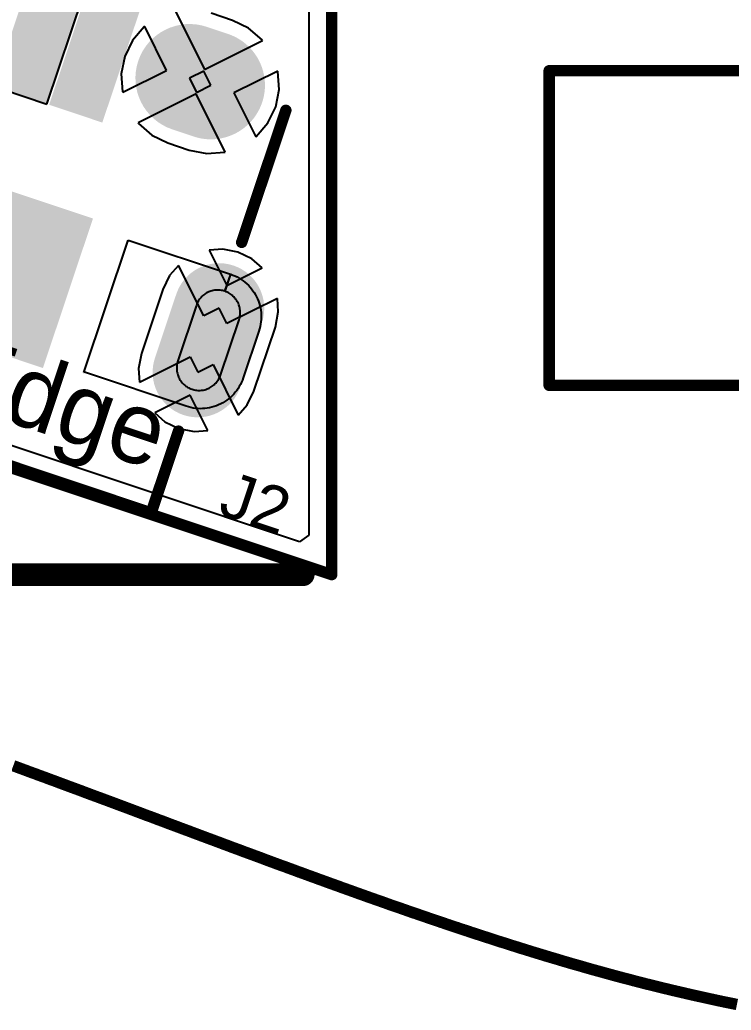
# Model space of a CAD drawing. Header units: millimetres. Extents: x -96 to 8, y -10 to 27.
# Drawn here: x -3.47 to 4.44, y -4.85 to 6.17 of the extents above; entities that cross this region are included whole.
import ezdxf

# ---------------------------------------------------------------- set-up
doc = ezdxf.new("R2010")
doc.units = ezdxf.units.MM
for name, color, linetype in [('BottomLayer', 5, 'Continuous'), ('BottomSolder', 6, 'Continuous'), ('Mechanical1', 6, 'Continuous'), ('Mechanical2', 216, 'Continuous'), ('MultiLayer', 9, 'Continuous'), ('PadHoleLayer', 156, 'Continuous'), ('TopLayer', 1, 'Continuous'), ('TopOverlay', 2, 'Continuous'), ('TopPaste', 8, 'Continuous'), ('TopSolder', 216, 'Continuous')]:
    doc.layers.add(name, color=color, linetype=linetype)
doc.styles.add('Arial', font='arial.ttf', dxfattribs={"height": 0.2})

# ---------------------------------------------------------------- blocks, each defined once
blk = doc.blocks.new('10118194_0001LF__45')
at = {"layer": 'BottomLayer'}
h = blk.add_hatch(color=5, dxfattribs=at)
edge = h.paths.add_edge_path()
edge.add_arc((2.625, 0), 0.5, 270, 450)
edge.add_line((2.625, 0.5), (2.375, 0.5))
edge.add_arc((2.375, 0), 0.5, 90, 270)
edge.add_line((2.375, -0.5), (2.625, -0.5))
h = blk.add_hatch(color=5, dxfattribs=at)
edge = h.paths.add_edge_path()
edge.add_arc((3.5, -3.075), 0.4, 180, 360)
edge.add_line((3.9, -3.075), (3.9, -2.325))
edge.add_arc((3.5, -2.325), 0.4, 0, 180)
edge.add_line((3.1, -2.325), (3.1, -3.075))
at = {"layer": 'BottomSolder'}
h = blk.add_hatch(color=6, dxfattribs=at)
edge = h.paths.add_edge_path()
edge.add_arc((2.625, 0), 0.602, 270, 450)
edge.add_line((2.625, 0.602), (2.375, 0.602))
edge.add_arc((2.375, 0), 0.602, 90, 270)
edge.add_line((2.375, -0.602), (2.625, -0.602))
h = blk.add_hatch(color=6, dxfattribs=at)
edge = h.paths.add_edge_path()
edge.add_arc((3.5, -3.075), 0.502, 180, 360)
edge.add_line((4.002, -3.075), (4.002, -2.325))
edge.add_arc((3.5, -2.325), 0.502, 0, 180)
edge.add_line((2.998, -2.325), (2.998, -3.075))
at = {"layer": 'MultiLayer'}
h = blk.add_hatch(color=9, dxfattribs=at)
edge = h.paths.add_edge_path()
edge.add_arc((2.625, 0), 0.5, 270, 450)
edge.add_line((2.625, 0.5), (2.375, 0.5))
edge.add_arc((2.375, 0), 0.5, 90, 270)
edge.add_line((2.375, -0.5), (2.625, -0.5))
h = blk.add_hatch(color=9, dxfattribs=at)
edge = h.paths.add_edge_path()
edge.add_arc((3.5, -3.075), 0.4, 180, 360)
edge.add_line((3.9, -3.075), (3.9, -2.325))
edge.add_arc((3.5, -2.325), 0.4, 0, 180)
edge.add_line((3.1, -2.325), (3.1, -3.075))
at = {"layer": 'PadHoleLayer'}
h = blk.add_hatch(color=156, dxfattribs=at)
edge = h.paths.add_edge_path()
edge.add_arc((2.65, 0), 0.275, 270, 450)
edge.add_line((2.65, 0.275), (2.35, 0.275))
edge.add_arc((2.35, 0), 0.275, 90, 270)
edge.add_line((2.35, -0.275), (2.65, -0.275))
h = blk.add_hatch(color=156, dxfattribs=at)
edge = h.paths.add_edge_path()
edge.add_arc((3.5, -3.025), 0.25, 180, 360)
edge.add_line((3.75, -3.025), (3.75, -2.375))
edge.add_arc((3.5, -2.375), 0.25, 0, 180)
edge.add_line((3.25, -2.375), (3.25, -3.025))
at = {"layer": 'TopLayer'}
for points in [[(0.44, 0.675), (0.86, 0.675), (0.86, -0.675), (0.44, -0.675)], [(1.09, 0.675), (1.51, 0.675), (1.51, -0.675), (1.09, -0.675)], [(0.25, -1.925), (1.75, -1.925), (1.75, -3.475), (0.25, -3.475)]]:
    blk.add_hatch(color=1, dxfattribs=at).paths.add_polyline_path(points)
h = blk.add_hatch(color=1, dxfattribs=at)
edge = h.paths.add_edge_path()
edge.add_arc((2.625, 0), 0.5, 270, 450)
edge.add_line((2.625, 0.5), (2.375, 0.5))
edge.add_arc((2.375, 0), 0.5, 90, 270)
edge.add_line((2.375, -0.5), (2.625, -0.5))
h = blk.add_hatch(color=1, dxfattribs=at)
edge = h.paths.add_edge_path()
edge.add_arc((3.5, -3.075), 0.4, 180, 360)
edge.add_line((3.9, -3.075), (3.9, -2.325))
edge.add_arc((3.5, -2.325), 0.4, 0, 180)
edge.add_line((3.1, -2.325), (3.1, -3.075))
at = {"layer": 'TopPaste'}
for points in [[(0.44, 0.675), (0.86, 0.675), (0.86, -0.675), (0.44, -0.675)], [(1.09, 0.675), (1.51, 0.675), (1.51, -0.675), (1.09, -0.675)], [(0.25, -1.925), (1.75, -1.925), (1.75, -3.475), (0.25, -3.475)]]:
    blk.add_hatch(color=8, dxfattribs=at).paths.add_polyline_path(points)
at = {"layer": 'TopSolder'}
for points in [[(0.338, 0.777), (0.962, 0.777), (0.962, -0.777), (0.338, -0.777)], [(0.988, 0.777), (1.612, 0.777), (1.612, -0.777), (0.988, -0.777)], [(0.148, -1.823), (1.852, -1.823), (1.852, -3.577), (0.148, -3.577)]]:
    blk.add_hatch(color=216, dxfattribs=at).paths.add_polyline_path(points)
h = blk.add_hatch(color=216, dxfattribs=at)
edge = h.paths.add_edge_path()
edge.add_arc((2.625, 0), 0.602, 270, 450)
edge.add_line((2.625, 0.602), (2.375, 0.602))
edge.add_arc((2.375, 0), 0.602, 90, 270)
edge.add_line((2.375, -0.602), (2.625, -0.602))
h = blk.add_hatch(color=216, dxfattribs=at)
edge = h.paths.add_edge_path()
edge.add_arc((3.5, -3.075), 0.502, 180, 360)
edge.add_line((4.002, -3.075), (4.002, -2.325))
edge.add_arc((3.5, -2.325), 0.502, 0, 180)
edge.add_line((2.998, -2.325), (2.998, -3.075))
at = {"layer": 'TopLayer'}
for p, q in [((2.3, -3.48), (2.3, -1.925)), ((2.3, -1.925), (3.498, -1.925)), ((3.498, -1.925), (3.498, -2.125)), ((3.502, -1.925), (3.527, -1.926)), ((3.502, -2.125), (3.502, -1.925)), ((3.527, -1.926), (3.553, -1.928)), ((3.553, -1.928), (3.579, -1.931)), ((3.579, -1.931), (3.605, -1.936)), ((3.605, -1.936), (3.63, -1.942)), ((3.63, -1.942), (3.655, -1.949)), ((3.655, -1.949), (3.68, -1.958)), ((3.68, -1.958), (3.704, -1.968)), ((3.704, -1.968), (3.728, -1.979)), ((3.728, -1.979), (3.751, -1.992)), ((3.751, -1.992), (3.773, -2.005)), ((3.773, -2.005), (3.794, -2.02)), ((3.794, -2.02), (3.815, -2.036)), ((3.815, -2.036), (3.835, -2.053)), ((3.835, -2.053), (3.854, -2.071)), ((3.854, -2.071), (3.872, -2.09)), ((3.872, -2.09), (3.889, -2.11)), ((3.323, -2.198), (3.314, -2.207)), ((3.332, -2.189), (3.323, -2.198)), ((3.342, -2.18), (3.332, -2.189)), ((3.353, -2.173), (3.342, -2.18)), ((3.363, -2.165), (3.353, -2.173)), ((3.374, -2.158), (3.363, -2.165)), ((3.386, -2.152), (3.374, -2.158)), ((3.398, -2.147), (3.386, -2.152)), ((3.41, -2.142), (3.398, -2.147)), ((3.422, -2.137), (3.41, -2.142)), ((3.434, -2.133), (3.422, -2.137)), ((3.447, -2.13), (3.434, -2.133)), ((3.46, -2.128), (3.447, -2.13)), ((3.473, -2.126), (3.46, -2.128)), ((3.486, -2.125), (3.473, -2.126)), ((3.498, -2.125), (3.486, -2.125)), ((3.514, -2.125), (3.502, -2.125)), ((3.527, -2.126), (3.514, -2.125)), ((3.54, -2.128), (3.527, -2.126)), ((3.553, -2.13), (3.54, -2.128)), ((3.566, -2.133), (3.553, -2.13)), ((3.578, -2.137), (3.566, -2.133)), ((3.59, -2.142), (3.578, -2.137)), ((3.602, -2.147), (3.59, -2.142)), ((3.614, -2.152), (3.602, -2.147)), ((3.626, -2.158), (3.614, -2.152)), ((3.637, -2.165), (3.626, -2.158)), ((3.647, -2.173), (3.637, -2.165)), ((3.658, -2.18), (3.647, -2.173)), ((3.668, -2.189), (3.658, -2.18)), ((3.677, -2.198), (3.668, -2.189)), ((3.686, -2.207), (3.677, -2.198)), ((3.889, -2.11), (3.905, -2.131)), ((3.905, -2.131), (3.92, -2.152)), ((3.92, -2.152), (3.933, -2.174)), ((3.933, -2.174), (3.946, -2.197)), ((3.946, -2.197), (3.957, -2.221)), ((3.258, -2.309), (3.255, -2.322)), ((3.262, -2.297), (3.258, -2.309)), ((3.267, -2.285), (3.262, -2.297)), ((3.272, -2.273), (3.267, -2.285)), ((3.277, -2.261), (3.272, -2.273)), ((3.283, -2.249), (3.277, -2.261)), ((3.29, -2.238), (3.283, -2.249)), ((3.298, -2.228), (3.29, -2.238)), ((3.305, -2.217), (3.298, -2.228)), ((3.314, -2.207), (3.305, -2.217)), ((3.695, -2.217), (3.686, -2.207)), ((3.702, -2.228), (3.695, -2.217)), ((3.71, -2.238), (3.702, -2.228)), ((3.717, -2.249), (3.71, -2.238)), ((3.723, -2.261), (3.717, -2.249)), ((3.728, -2.273), (3.723, -2.261)), ((3.733, -2.285), (3.728, -2.273)), ((3.738, -2.297), (3.733, -2.285)), ((3.742, -2.309), (3.738, -2.297)), ((3.745, -2.322), (3.742, -2.309)), ((3.957, -2.221), (3.967, -2.245)), ((3.967, -2.245), (3.976, -2.27)), ((3.976, -2.27), (3.983, -2.295)), ((3.983, -2.295), (3.989, -2.32)), ((3.251, -2.348), (3.25, -2.361)), ((3.25, -2.361), (3.25, -2.375)), ((3.25, -2.375), (3.25, -2.385)), ((3.25, -2.385), (3.25, -3.015)), ((3.253, -2.335), (3.251, -2.348)), ((3.255, -2.322), (3.253, -2.335)), ((3.747, -2.335), (3.745, -2.322)), ((3.749, -2.348), (3.747, -2.335)), ((3.75, -2.361), (3.749, -2.348)), ((3.75, -2.375), (3.75, -2.361)), ((3.75, -3.025), (3.75, -2.375)), ((3.989, -2.32), (3.994, -2.346)), ((3.994, -2.346), (3.997, -2.372)), ((3.997, -2.372), (3.999, -2.398)), ((3.999, -2.398), (4, -2.425)), ((4, -2.425), (4, -2.975)), ((4, -2.975), (3.999, -3.001)), ((3.25, -3.015), (3.25, -3.025)), ((3.25, -3.025), (3.25, -3.038)), ((3.25, -3.038), (3.251, -3.051)), ((3.251, -3.051), (3.253, -3.064)), ((3.253, -3.064), (3.255, -3.077)), ((3.255, -3.077), (3.259, -3.09)), ((3.741, -3.09), (3.745, -3.077)), ((3.745, -3.077), (3.747, -3.064)), ((3.747, -3.064), (3.749, -3.051)), ((3.749, -3.051), (3.75, -3.038)), ((3.75, -3.038), (3.75, -3.025)), ((3.989, -3.079), (3.983, -3.104)), ((3.994, -3.053), (3.989, -3.079)), ((3.997, -3.027), (3.994, -3.053)), ((3.999, -3.001), (3.997, -3.027)), ((3.259, -3.09), (3.262, -3.102)), ((3.262, -3.102), (3.267, -3.115)), ((3.267, -3.115), (3.272, -3.127)), ((3.272, -3.127), (3.277, -3.138)), ((3.277, -3.138), (3.283, -3.15)), ((3.283, -3.15), (3.29, -3.161)), ((3.29, -3.161), (3.298, -3.172)), ((3.298, -3.172), (3.306, -3.182)), ((3.306, -3.182), (3.314, -3.192)), ((3.314, -3.192), (3.323, -3.202)), ((3.677, -3.202), (3.686, -3.192)), ((3.686, -3.192), (3.694, -3.182)), ((3.694, -3.182), (3.702, -3.172)), ((3.702, -3.172), (3.71, -3.161)), ((3.71, -3.161), (3.717, -3.15)), ((3.717, -3.15), (3.723, -3.138)), ((3.723, -3.138), (3.728, -3.127)), ((3.728, -3.127), (3.733, -3.115)), ((3.733, -3.115), (3.738, -3.102)), ((3.738, -3.102), (3.741, -3.09)), ((3.957, -3.178), (3.946, -3.202)), ((3.967, -3.154), (3.957, -3.178)), ((3.976, -3.13), (3.967, -3.154)), ((3.983, -3.104), (3.976, -3.13)), ((3.323, -3.202), (3.333, -3.211)), ((3.333, -3.211), (3.343, -3.219)), ((3.343, -3.219), (3.353, -3.227)), ((3.353, -3.227), (3.364, -3.235)), ((3.364, -3.235), (3.375, -3.242)), ((3.375, -3.242), (3.387, -3.248)), ((3.387, -3.248), (3.398, -3.253)), ((3.398, -3.253), (3.41, -3.258)), ((3.41, -3.258), (3.423, -3.263)), ((3.423, -3.263), (3.435, -3.266)), ((3.435, -3.266), (3.448, -3.27)), ((3.448, -3.27), (3.461, -3.272)), ((3.461, -3.272), (3.474, -3.274)), ((3.474, -3.274), (3.487, -3.275)), ((3.487, -3.275), (3.5, -3.275)), ((3.5, -3.275), (3.513, -3.275)), ((3.513, -3.275), (3.526, -3.274)), ((3.526, -3.274), (3.539, -3.272)), ((3.539, -3.272), (3.552, -3.27)), ((3.552, -3.27), (3.565, -3.266)), ((3.565, -3.266), (3.577, -3.263)), ((3.577, -3.263), (3.59, -3.258)), ((3.59, -3.258), (3.602, -3.253)), ((3.602, -3.253), (3.613, -3.248)), ((3.613, -3.248), (3.625, -3.242)), ((3.625, -3.242), (3.636, -3.235)), ((3.636, -3.235), (3.647, -3.227)), ((3.647, -3.227), (3.657, -3.219)), ((3.657, -3.219), (3.667, -3.211)), ((3.667, -3.211), (3.677, -3.202)), ((3.889, -3.29), (3.872, -3.31)), ((3.905, -3.269), (3.889, -3.29)), ((3.919, -3.247), (3.905, -3.269)), ((3.933, -3.225), (3.919, -3.247)), ((3.946, -3.202), (3.933, -3.225)), ((3.75, -3.408), (3.727, -3.421)), ((3.772, -3.394), (3.75, -3.408)), ((3.794, -3.38), (3.772, -3.394)), ((3.815, -3.364), (3.794, -3.38)), ((3.835, -3.347), (3.815, -3.364)), ((3.854, -3.329), (3.835, -3.347)), ((3.872, -3.31), (3.854, -3.329)), ((2.305, -3.48), (2.3, -3.48)), ((3.5, -3.475), (2.305, -3.475)), ((2.305, -3.475), (2.305, -3.48)), ((3.526, -3.474), (3.5, -3.475)), ((3.552, -3.472), (3.526, -3.474)), ((3.578, -3.469), (3.552, -3.472)), ((3.604, -3.464), (3.578, -3.469)), ((3.629, -3.458), (3.604, -3.464)), ((3.655, -3.451), (3.629, -3.458)), ((3.679, -3.442), (3.655, -3.451)), ((3.703, -3.432), (3.679, -3.442)), ((3.727, -3.421), (3.703, -3.432))]:
    blk.add_line(p, q, dxfattribs=at)
at = {"layer": 'TopOverlay', "const_width": 0.127}
for points in [[(3.505, -1.549), (3.505, 0)], [(3.505, -4.724), (3.505, -3.765)], [(-3.505, -4.724), (3.505, -4.724)]]:
    blk.add_lwpolyline(points, dxfattribs=at)
at = {"layer": 'TopOverlay', "const_width": 0.0635}
for points in [[(3.473, 0, 1), (3.537, 0, 1)], [(3.473, -1.549, 1), (3.537, -1.549, 1)], [(3.473, -3.765, 1), (3.537, -3.765, 1)], [(3.473, -4.724, 1), (3.537, -4.724, 1)], [(3.473, -4.724, 1), (3.537, -4.724, 1)]]:
    blk.add_lwpolyline(points, format="xyb", close=True, dxfattribs=at)
at = {"layer": 'TopOverlay'}
blk.add_text('PCB Edge', height=0.8, dxfattribs=at).set_placement((-1.629, -4.267))

msp = doc.modelspace()

# ---------------------------------------------------------------- linework, layer by layer
at = {"layer": 'BottomLayer'}
for p, q in [((-0.254, 9.384), (-0.254, 0.439)), ((-0.357, 0.365), (-26.797, 9.178)), ((-1.739, 6.269), (-1.417, 5.623)), ((-1.103, 6.167), (-1.34, 6.247)), ((-2.086, 6.095), (-2.216, 5.945)), ((-2.08, 6.099), (-2.086, 6.095)), ((-1.837, 5.611), (-2.08, 6.099)), ((-0.925, 6.08), (-1.103, 6.167)), ((-0.775, 5.95), (-0.925, 6.08)), ((-2.216, 5.945), (-2.303, 5.767)), ((-1.417, 5.623), (-0.771, 5.945)), ((-0.771, 5.945), (-0.775, 5.95)), ((-2.303, 5.767), (-2.341, 5.572)), ((-2.341, 5.572), (-2.327, 5.374)), ((-2.325, 5.368), (-1.837, 5.611)), ((-1.424, 5.604), (-1.582, 5.525)), ((-1.582, 5.525), (-1.503, 5.367)), ((-1.345, 5.446), (-1.424, 5.604)), ((-0.601, 5.604), (-1.089, 5.361)), ((-0.599, 5.598), (-0.601, 5.604)), ((-0.586, 5.4), (-0.599, 5.598)), ((-1.503, 5.367), (-1.345, 5.446)), ((-2.327, 5.374), (-2.325, 5.368)), ((-1.509, 5.349), (-2.155, 5.027)), ((-1.187, 4.703), (-1.509, 5.349)), ((-1.089, 5.361), (-0.846, 4.873)), ((-0.623, 5.205), (-0.586, 5.4)), ((-0.71, 5.026), (-0.623, 5.205)), ((-2.155, 5.027), (-2.151, 5.021)), ((-2.151, 5.021), (-2.001, 4.891)), ((-0.841, 4.876), (-0.71, 5.026)), ((-2.001, 4.891), (-1.823, 4.804)), ((-0.846, 4.873), (-0.841, 4.876)), ((-1.823, 4.804), (-1.586, 4.725)), ((-1.586, 4.725), (-1.391, 4.687)), ((-1.391, 4.687), (-1.193, 4.701)), ((-1.193, 4.701), (-1.187, 4.703)), ((-1.212, 3.622), (-1.363, 3.611)), ((-1.363, 3.611), (-1.167, 3.219)), ((-1.043, 3.589), (-1.212, 3.622)), ((-0.889, 3.514), (-1.043, 3.589)), ((-1.704, 3.441), (-1.803, 3.328)), ((-1.423, 2.879), (-1.704, 3.441)), ((-0.775, 3.415), (-0.889, 3.514)), ((-1.803, 3.328), (-1.878, 3.173)), ((-1.167, 3.219), (-0.775, 3.415)), ((-1.878, 3.173), (-2.116, 2.462)), ((-0.605, 3.074), (-1.168, 2.793)), ((-0.594, 2.923), (-0.605, 3.074)), ((-1.253, 2.964), (-1.423, 2.879)), ((-1.168, 2.793), (-1.253, 2.964)), ((-0.627, 2.754), (-0.594, 2.923)), ((-0.865, 2.043), (-0.627, 2.754)), ((-2.116, 2.462), (-2.149, 2.293)), ((-2.138, 2.142), (-1.576, 2.423)), ((-1.576, 2.423), (-1.491, 2.252)), ((-1.491, 2.252), (-1.32, 2.337)), ((-1.32, 2.337), (-1.039, 1.774)), ((-2.149, 2.293), (-2.138, 2.142)), ((-1.576, 1.997), (-1.968, 1.801)), ((-1.38, 1.604), (-1.576, 1.997)), ((-0.941, 1.888), (-0.865, 2.043)), ((-1.039, 1.774), (-0.941, 1.888)), ((-1.968, 1.801), (-1.855, 1.702)), ((-1.855, 1.702), (-1.7, 1.627)), ((-1.7, 1.627), (-1.531, 1.594)), ((-1.531, 1.594), (-1.38, 1.604)), ((-0.254, 0.439), (-0.357, 0.365))]:
    msp.add_line(p, q, dxfattribs=at)
at = {"layer": 'Mechanical1', "const_width": 0.254}
msp.add_lwpolyline([(-28.6, 0), (-0.318, 0)], dxfattribs=at)
at = {"layer": 'Mechanical1', "const_width": 0.127}
msp.add_lwpolyline([(-0.381, 0, 1), (-0.254, 0, 1)], format="xyb", close=True, dxfattribs=at)
at = {"layer": 'Mechanical2', "const_width": 0.127}
for points in [[(0, 0), (0, 24)], [(-27, 9), (0, 0)]]:
    msp.add_lwpolyline(points, dxfattribs=at)
at = {"layer": 'Mechanical2', "const_width": 0.0635}
msp.add_lwpolyline([(-0.032, 0, 1), (0.032, 0, 1)], format="xyb", close=True, dxfattribs=at)
msp.add_lwpolyline([(-0.032, 0, 1), (0.032, 0, 1)], format="xyb", close=True, dxfattribs=at)
at = {"layer": 'TopLayer'}
for p, q in [((-0.254, 9.384), (-0.254, 0.439)), ((-3.169, 5.237), (-2.676, 6.71)), ((-1.739, 6.269), (-1.417, 5.623)), ((-1.103, 6.167), (-1.34, 6.247)), ((-2.086, 6.095), (-2.216, 5.945)), ((-2.08, 6.099), (-2.086, 6.095)), ((-1.837, 5.611), (-2.08, 6.099)), ((-0.925, 6.08), (-1.103, 6.167)), ((-0.775, 5.95), (-0.925, 6.08)), ((-2.216, 5.945), (-2.303, 5.767)), ((-1.417, 5.623), (-0.771, 5.945)), ((-0.771, 5.945), (-0.775, 5.95)), ((-2.303, 5.767), (-2.341, 5.572)), ((-2.341, 5.572), (-2.327, 5.374)), ((-2.325, 5.368), (-1.837, 5.611)), ((-1.424, 5.604), (-1.582, 5.525)), ((-1.582, 5.525), (-1.503, 5.367)), ((-1.345, 5.446), (-1.424, 5.604)), ((-0.601, 5.604), (-1.089, 5.361)), ((-0.599, 5.598), (-0.601, 5.604)), ((-0.586, 5.4), (-0.599, 5.598)), ((-3.664, 5.403), (-3.169, 5.237)), ((-1.503, 5.367), (-1.345, 5.446)), ((-2.327, 5.374), (-2.325, 5.368)), ((-1.509, 5.349), (-2.155, 5.027)), ((-1.187, 4.703), (-1.509, 5.349)), ((-1.089, 5.361), (-0.846, 4.873)), ((-0.623, 5.205), (-0.586, 5.4)), ((-0.71, 5.026), (-0.623, 5.205)), ((-2.155, 5.027), (-2.151, 5.021)), ((-2.151, 5.021), (-2.001, 4.891)), ((-0.841, 4.876), (-0.71, 5.026)), ((-2.001, 4.891), (-1.823, 4.804)), ((-0.846, 4.873), (-0.841, 4.876)), ((-1.823, 4.804), (-1.586, 4.725)), ((-1.586, 4.725), (-1.391, 4.687)), ((-1.391, 4.687), (-1.193, 4.701)), ((-1.193, 4.701), (-1.187, 4.703)), ((-0.357, 0.365), (-10.107, 3.615)), ((-1.212, 3.622), (-1.363, 3.611)), ((-1.363, 3.611), (-1.167, 3.219)), ((-1.043, 3.589), (-1.212, 3.622)), ((-0.889, 3.514), (-1.043, 3.589)), ((-1.704, 3.441), (-1.803, 3.328)), ((-1.423, 2.879), (-1.704, 3.441)), ((-0.775, 3.415), (-0.889, 3.514)), ((-1.803, 3.328), (-1.878, 3.173)), ((-1.167, 3.219), (-0.775, 3.415)), ((-1.878, 3.173), (-2.116, 2.462)), ((-0.605, 3.074), (-1.168, 2.793)), ((-0.594, 2.923), (-0.605, 3.074)), ((-1.253, 2.964), (-1.423, 2.879)), ((-1.168, 2.793), (-1.253, 2.964)), ((-0.627, 2.754), (-0.594, 2.923)), ((-0.865, 2.043), (-0.627, 2.754)), ((-2.116, 2.462), (-2.149, 2.293)), ((-2.138, 2.142), (-1.576, 2.423)), ((-1.576, 2.423), (-1.491, 2.252)), ((-1.491, 2.252), (-1.32, 2.337)), ((-1.32, 2.337), (-1.039, 1.774)), ((-2.149, 2.293), (-2.138, 2.142)), ((-1.576, 1.997), (-1.968, 1.801)), ((-1.38, 1.604), (-1.576, 1.997)), ((-0.941, 1.888), (-0.865, 2.043)), ((-1.039, 1.774), (-0.941, 1.888)), ((-1.968, 1.801), (-1.855, 1.702)), ((-1.855, 1.702), (-1.7, 1.627)), ((-1.7, 1.627), (-1.531, 1.594)), ((-1.531, 1.594), (-1.38, 1.604)), ((-0.254, 0.439), (-0.357, 0.365))]:
    msp.add_line(p, q, dxfattribs=at)
at = {"layer": 'TopOverlay', "const_width": 0.127}
for points in [[(2.419, 2.107), (2.419, 5.607)], [(2.419, 5.607), (8.419, 5.607)], [(2.419, 2.107), (8.419, 2.107)], [(-3.543, -2.127), (-3.47, -2.154)], [(-3.47, -2.154), (-3.397, -2.181)], [(-3.397, -2.181), (-3.36, -2.195)], [(-3.36, -2.195), (-3.324, -2.208)], [(-3.324, -2.208), (-3.288, -2.221)], [(-3.288, -2.221), (-3.252, -2.235)], [(-3.252, -2.235), (-3.215, -2.248)], [(-3.215, -2.248), (-3.179, -2.261)], [(-3.179, -2.261), (-3.143, -2.275)], [(-3.143, -2.275), (-3.107, -2.288)], [(-3.107, -2.288), (-3.071, -2.301)], [(-3.071, -2.301), (-3.035, -2.315)], [(-3.035, -2.315), (-3, -2.328)], [(-3, -2.328), (-2.964, -2.341)], [(-2.964, -2.341), (-2.928, -2.355)], [(-2.928, -2.355), (-2.892, -2.368)], [(-2.892, -2.368), (-2.857, -2.381)], [(-2.857, -2.381), (-2.821, -2.394)], [(-2.821, -2.394), (-2.786, -2.407)], [(-2.786, -2.407), (-2.75, -2.421)], [(-2.75, -2.421), (-2.715, -2.434)], [(-2.715, -2.434), (-2.68, -2.447)], [(-2.68, -2.447), (-2.645, -2.46)], [(-2.645, -2.46), (-2.609, -2.473)], [(-2.609, -2.473), (-2.574, -2.486)], [(-2.574, -2.486), (-2.539, -2.499)], [(-2.539, -2.499), (-2.504, -2.512)], [(-2.504, -2.512), (-2.469, -2.525)], [(-2.469, -2.525), (-2.434, -2.538)], [(-2.434, -2.538), (-2.399, -2.551)], [(-2.399, -2.551), (-2.365, -2.564)], [(-2.365, -2.564), (-2.33, -2.577)], [(-2.33, -2.577), (-2.295, -2.59)], [(-2.295, -2.59), (-2.26, -2.603)], [(-2.26, -2.603), (-2.226, -2.616)], [(-2.226, -2.616), (-2.191, -2.629)], [(-2.191, -2.629), (-2.157, -2.642)], [(-2.157, -2.642), (-2.122, -2.655)], [(-2.122, -2.655), (-2.088, -2.668)], [(-2.088, -2.668), (-2.054, -2.681)], [(-2.054, -2.681), (-2.019, -2.693)], [(-2.019, -2.693), (-1.985, -2.706)], [(-1.985, -2.706), (-1.951, -2.719)], [(-1.951, -2.719), (-1.917, -2.732)], [(-1.917, -2.732), (-1.883, -2.744)], [(-1.883, -2.744), (-1.849, -2.757)], [(-1.849, -2.757), (-1.815, -2.77)], [(-1.815, -2.77), (-1.781, -2.783)], [(-1.781, -2.783), (-1.747, -2.795)], [(-1.747, -2.795), (-1.713, -2.808)], [(-1.713, -2.808), (-1.679, -2.821)], [(-1.679, -2.821), (-1.646, -2.833)], [(-1.646, -2.833), (-1.612, -2.846)], [(-1.612, -2.846), (-1.578, -2.858)], [(-1.578, -2.858), (-1.545, -2.871)], [(-1.545, -2.871), (-1.511, -2.884)], [(-1.511, -2.884), (-1.478, -2.896)], [(-1.478, -2.896), (-1.444, -2.909)], [(-1.444, -2.909), (-1.411, -2.921)], [(-1.411, -2.921), (-1.377, -2.934)], [(-1.377, -2.934), (-1.344, -2.946)], [(-1.344, -2.946), (-1.311, -2.958)], [(-1.311, -2.958), (-1.277, -2.971)], [(-1.277, -2.971), (-1.244, -2.983)], [(-1.244, -2.983), (-1.211, -2.996)], [(-1.211, -2.996), (-1.178, -3.008)], [(-1.178, -3.008), (-1.145, -3.02)], [(-1.145, -3.02), (-1.112, -3.033)], [(-1.112, -3.033), (-1.079, -3.045)], [(-1.079, -3.045), (-1.046, -3.057)], [(-1.046, -3.057), (-1.013, -3.069)], [(-1.013, -3.069), (-0.98, -3.082)], [(-0.98, -3.082), (-0.947, -3.094)], [(-0.947, -3.094), (-0.914, -3.106)], [(-0.914, -3.106), (-0.881, -3.118)], [(-0.881, -3.118), (-0.849, -3.13)], [(-0.849, -3.13), (-0.816, -3.142)], [(-0.816, -3.142), (-0.783, -3.154)], [(-0.783, -3.154), (-0.751, -3.167)], [(-0.751, -3.167), (-0.718, -3.179)], [(-0.718, -3.179), (-0.686, -3.191)], [(-0.686, -3.191), (-0.653, -3.203)], [(-0.653, -3.203), (-0.621, -3.215)], [(-0.621, -3.215), (-0.588, -3.227)], [(-0.588, -3.227), (-0.556, -3.239)], [(-0.556, -3.239), (-0.523, -3.25)], [(-0.523, -3.25), (-0.491, -3.262)], [(-0.491, -3.262), (-0.459, -3.274)], [(-0.459, -3.274), (-0.426, -3.286)], [(-0.426, -3.286), (-0.394, -3.298)], [(-0.394, -3.298), (-0.362, -3.31)], [(-0.362, -3.31), (-0.33, -3.321)], [(-0.33, -3.321), (-0.298, -3.333)], [(-0.298, -3.333), (-0.266, -3.345)], [(-0.266, -3.345), (-0.233, -3.357)], [(-0.233, -3.357), (-0.201, -3.368)], [(-0.201, -3.368), (-0.169, -3.38)], [(-0.169, -3.38), (-0.137, -3.392)], [(-0.137, -3.392), (-0.105, -3.403)], [(-0.105, -3.403), (-0.074, -3.415)], [(-0.074, -3.415), (-0.042, -3.426)], [(-0.042, -3.426), (-0.01, -3.438)], [(-0.01, -3.438), (0.022, -3.449)], [(0.022, -3.449), (0.054, -3.461)], [(0.054, -3.461), (0.086, -3.472)], [(0.086, -3.472), (0.117, -3.484)], [(0.117, -3.484), (0.149, -3.495)], [(0.149, -3.495), (0.181, -3.507)], [(0.181, -3.507), (0.213, -3.518)], [(0.213, -3.518), (0.244, -3.529)], [(0.244, -3.529), (0.276, -3.541)], [(0.276, -3.541), (0.307, -3.552)], [(0.307, -3.552), (0.339, -3.563)], [(0.339, -3.563), (0.371, -3.575)], [(0.371, -3.575), (0.402, -3.586)], [(0.402, -3.586), (0.434, -3.597)], [(0.434, -3.597), (0.465, -3.608)], [(0.465, -3.608), (0.496, -3.619)], [(0.496, -3.619), (0.528, -3.63)], [(0.528, -3.63), (0.559, -3.641)], [(0.559, -3.641), (0.591, -3.652)], [(0.591, -3.652), (0.622, -3.664)], [(0.622, -3.664), (0.653, -3.675)], [(0.653, -3.675), (0.685, -3.686)], [(0.685, -3.686), (0.716, -3.696)], [(0.716, -3.696), (0.747, -3.707)], [(0.747, -3.707), (0.779, -3.718)], [(0.779, -3.718), (0.81, -3.729)], [(0.81, -3.729), (0.841, -3.74)], [(0.841, -3.74), (0.872, -3.751)], [(0.872, -3.751), (0.903, -3.762)], [(0.903, -3.762), (0.935, -3.772)], [(0.935, -3.772), (0.966, -3.783)], [(0.966, -3.783), (0.997, -3.794)], [(0.997, -3.794), (1.028, -3.804)], [(1.028, -3.804), (1.059, -3.815)], [(1.059, -3.815), (1.09, -3.826)], [(1.09, -3.826), (1.121, -3.836)], [(1.121, -3.836), (1.152, -3.847)], [(1.152, -3.847), (1.183, -3.857)], [(1.183, -3.857), (1.214, -3.868)], [(1.214, -3.868), (1.245, -3.878)], [(1.245, -3.878), (1.276, -3.889)], [(1.276, -3.889), (1.307, -3.899)], [(1.307, -3.899), (1.338, -3.91)], [(1.338, -3.91), (1.369, -3.92)], [(1.369, -3.92), (1.4, -3.93)], [(1.4, -3.93), (1.431, -3.941)], [(1.431, -3.941), (1.462, -3.951)], [(1.462, -3.951), (1.493, -3.961)], [(1.493, -3.961), (1.524, -3.971)], [(1.524, -3.971), (1.555, -3.982)], [(1.555, -3.982), (1.586, -3.992)], [(1.586, -3.992), (1.616, -4.002)], [(1.616, -4.002), (1.647, -4.012)], [(1.647, -4.012), (1.678, -4.022)], [(1.678, -4.022), (1.709, -4.032)], [(1.709, -4.032), (1.74, -4.042)], [(1.74, -4.042), (1.771, -4.052)], [(1.771, -4.052), (1.801, -4.062)], [(1.801, -4.062), (1.832, -4.072)], [(1.832, -4.072), (1.863, -4.082)], [(1.863, -4.082), (1.894, -4.092)], [(1.894, -4.092), (1.925, -4.101)], [(1.925, -4.101), (1.955, -4.111)], [(1.955, -4.111), (1.986, -4.121)], [(1.986, -4.121), (2.017, -4.131)], [(2.017, -4.131), (2.048, -4.14)], [(2.048, -4.14), (2.078, -4.15)], [(2.078, -4.15), (2.109, -4.16)], [(2.109, -4.16), (2.14, -4.169)], [(2.14, -4.169), (2.171, -4.179)], [(2.171, -4.179), (2.202, -4.188)], [(2.202, -4.188), (2.232, -4.198)], [(2.232, -4.198), (2.263, -4.207)], [(2.263, -4.207), (2.294, -4.217)], [(2.294, -4.217), (2.325, -4.226)], [(2.325, -4.226), (2.355, -4.235)], [(2.355, -4.235), (2.386, -4.245)], [(2.386, -4.245), (2.448, -4.263)], [(2.448, -4.263), (2.509, -4.281)], [(2.509, -4.281), (2.571, -4.3)], [(2.571, -4.3), (2.632, -4.318)], [(2.632, -4.318), (2.694, -4.336)], [(2.694, -4.336), (2.756, -4.353)], [(2.756, -4.353), (2.817, -4.371)], [(2.817, -4.371), (2.879, -4.389)], [(2.879, -4.389), (2.941, -4.406)], [(2.941, -4.406), (3.003, -4.423)], [(3.003, -4.423), (3.064, -4.44)], [(3.064, -4.44), (3.126, -4.457)], [(3.126, -4.457), (3.188, -4.474)], [(3.188, -4.474), (3.25, -4.49)], [(3.25, -4.49), (3.312, -4.506)], [(3.312, -4.506), (3.374, -4.523)], [(3.374, -4.523), (3.437, -4.539)], [(3.437, -4.539), (3.499, -4.555)], [(3.499, -4.555), (3.561, -4.57)], [(3.561, -4.57), (3.624, -4.586)], [(3.624, -4.586), (3.686, -4.601)], [(3.686, -4.601), (3.749, -4.616)], [(3.749, -4.616), (3.811, -4.631)], [(3.811, -4.631), (3.906, -4.653)], [(3.906, -4.653), (4, -4.675)], [(4, -4.675), (4.095, -4.696)], [(4.095, -4.696), (4.19, -4.717)], [(4.19, -4.717), (4.285, -4.738)], [(4.285, -4.738), (4.38, -4.758)], [(4.38, -4.758), (4.508, -4.784)]]:
    msp.add_lwpolyline(points, dxfattribs=at)
at = {"layer": 'TopOverlay', "const_width": 0.0635}
for points in [[(2.387, 5.607, 1), (2.451, 5.607, 1)], [(2.387, 5.607, 1), (2.451, 5.607, 1)], [(2.387, 2.107, 1), (2.451, 2.107, 1)], [(2.387, 2.107, 1), (2.451, 2.107, 1)], [(-3.502, -2.154, 1), (-3.438, -2.154, 1)], [(-3.502, -2.154, 1), (-3.438, -2.154, 1)], [(-3.429, -2.181, 1), (-3.365, -2.181, 1)], [(-3.429, -2.181, 1), (-3.365, -2.181, 1)], [(-3.392, -2.195, 1), (-3.329, -2.195, 1)], [(-3.392, -2.195, 1), (-3.329, -2.195, 1)], [(-3.356, -2.208, 1), (-3.292, -2.208, 1)], [(-3.356, -2.208, 1), (-3.292, -2.208, 1)], [(-3.32, -2.221, 1), (-3.256, -2.221, 1)], [(-3.32, -2.221, 1), (-3.256, -2.221, 1)], [(-3.283, -2.235, 1), (-3.22, -2.235, 1)], [(-3.283, -2.235, 1), (-3.22, -2.235, 1)], [(-3.247, -2.248, 1), (-3.184, -2.248, 1)], [(-3.247, -2.248, 1), (-3.184, -2.248, 1)], [(-3.211, -2.261, 1), (-3.148, -2.261, 1)], [(-3.211, -2.261, 1), (-3.148, -2.261, 1)], [(-3.175, -2.275, 1), (-3.111, -2.275, 1)], [(-3.175, -2.275, 1), (-3.111, -2.275, 1)], [(-3.139, -2.288, 1), (-3.075, -2.288, 1)], [(-3.139, -2.288, 1), (-3.075, -2.288, 1)], [(-3.103, -2.301, 1), (-3.04, -2.301, 1)], [(-3.103, -2.301, 1), (-3.04, -2.301, 1)], [(-3.067, -2.315, 1), (-3.004, -2.315, 1)], [(-3.067, -2.315, 1), (-3.004, -2.315, 1)], [(-3.031, -2.328, 1), (-2.968, -2.328, 1)], [(-3.031, -2.328, 1), (-2.968, -2.328, 1)], [(-2.996, -2.341, 1), (-2.932, -2.341, 1)], [(-2.996, -2.341, 1), (-2.932, -2.341, 1)], [(-2.96, -2.355, 1), (-2.896, -2.355, 1)], [(-2.96, -2.355, 1), (-2.896, -2.355, 1)], [(-2.924, -2.368, 1), (-2.861, -2.368, 1)], [(-2.924, -2.368, 1), (-2.861, -2.368, 1)], [(-2.889, -2.381, 1), (-2.825, -2.381, 1)], [(-2.889, -2.381, 1), (-2.825, -2.381, 1)], [(-2.853, -2.394, 1), (-2.79, -2.394, 1)], [(-2.853, -2.394, 1), (-2.79, -2.394, 1)], [(-2.818, -2.407, 1), (-2.754, -2.407, 1)], [(-2.818, -2.407, 1), (-2.754, -2.407, 1)], [(-2.782, -2.421, 1), (-2.719, -2.421, 1)], [(-2.782, -2.421, 1), (-2.719, -2.421, 1)], [(-2.747, -2.434, 1), (-2.683, -2.434, 1)], [(-2.747, -2.434, 1), (-2.683, -2.434, 1)], [(-2.712, -2.447, 1), (-2.648, -2.447, 1)], [(-2.712, -2.447, 1), (-2.648, -2.447, 1)], [(-2.676, -2.46, 1), (-2.613, -2.46, 1)], [(-2.676, -2.46, 1), (-2.613, -2.46, 1)], [(-2.641, -2.473, 1), (-2.578, -2.473, 1)], [(-2.641, -2.473, 1), (-2.578, -2.473, 1)], [(-2.606, -2.486, 1), (-2.542, -2.486, 1)], [(-2.606, -2.486, 1), (-2.542, -2.486, 1)], [(-2.571, -2.499, 1), (-2.507, -2.499, 1)], [(-2.571, -2.499, 1), (-2.507, -2.499, 1)], [(-2.536, -2.512, 1), (-2.472, -2.512, 1)], [(-2.536, -2.512, 1), (-2.472, -2.512, 1)], [(-2.501, -2.525, 1), (-2.437, -2.525, 1)], [(-2.501, -2.525, 1), (-2.437, -2.525, 1)], [(-2.466, -2.538, 1), (-2.402, -2.538, 1)], [(-2.466, -2.538, 1), (-2.402, -2.538, 1)], [(-2.431, -2.551, 1), (-2.368, -2.551, 1)], [(-2.431, -2.551, 1), (-2.368, -2.551, 1)], [(-2.396, -2.564, 1), (-2.333, -2.564, 1)], [(-2.396, -2.564, 1), (-2.333, -2.564, 1)], [(-2.362, -2.577, 1), (-2.298, -2.577, 1)], [(-2.362, -2.577, 1), (-2.298, -2.577, 1)], [(-2.327, -2.59, 1), (-2.263, -2.59, 1)], [(-2.327, -2.59, 1), (-2.263, -2.59, 1)], [(-2.292, -2.603, 1), (-2.229, -2.603, 1)], [(-2.292, -2.603, 1), (-2.229, -2.603, 1)], [(-2.258, -2.616, 1), (-2.194, -2.616, 1)], [(-2.258, -2.616, 1), (-2.194, -2.616, 1)], [(-2.223, -2.629, 1), (-2.16, -2.629, 1)], [(-2.223, -2.629, 1), (-2.16, -2.629, 1)], [(-2.189, -2.642, 1), (-2.125, -2.642, 1)], [(-2.189, -2.642, 1), (-2.125, -2.642, 1)], [(-2.154, -2.655, 1), (-2.091, -2.655, 1)], [(-2.154, -2.655, 1), (-2.091, -2.655, 1)], [(-2.12, -2.668, 1), (-2.056, -2.668, 1)], [(-2.12, -2.668, 1), (-2.056, -2.668, 1)], [(-2.085, -2.681, 1), (-2.022, -2.681, 1)], [(-2.085, -2.681, 1), (-2.022, -2.681, 1)], [(-2.051, -2.693, 1), (-1.988, -2.693, 1)], [(-2.051, -2.693, 1), (-1.988, -2.693, 1)], [(-2.017, -2.706, 1), (-1.953, -2.706, 1)], [(-2.017, -2.706, 1), (-1.953, -2.706, 1)], [(-1.983, -2.719, 1), (-1.919, -2.719, 1)], [(-1.983, -2.719, 1), (-1.919, -2.719, 1)], [(-1.949, -2.732, 1), (-1.885, -2.732, 1)], [(-1.949, -2.732, 1), (-1.885, -2.732, 1)], [(-1.915, -2.744, 1), (-1.851, -2.744, 1)], [(-1.915, -2.744, 1), (-1.851, -2.744, 1)], [(-1.881, -2.757, 1), (-1.817, -2.757, 1)], [(-1.881, -2.757, 1), (-1.817, -2.757, 1)], [(-1.847, -2.77, 1), (-1.783, -2.77, 1)], [(-1.847, -2.77, 1), (-1.783, -2.77, 1)], [(-1.813, -2.783, 1), (-1.749, -2.783, 1)], [(-1.813, -2.783, 1), (-1.749, -2.783, 1)], [(-1.779, -2.795, 1), (-1.715, -2.795, 1)], [(-1.779, -2.795, 1), (-1.715, -2.795, 1)], [(-1.745, -2.808, 1), (-1.681, -2.808, 1)], [(-1.745, -2.808, 1), (-1.681, -2.808, 1)], [(-1.711, -2.821, 1), (-1.648, -2.821, 1)], [(-1.711, -2.821, 1), (-1.648, -2.821, 1)], [(-1.677, -2.833, 1), (-1.614, -2.833, 1)], [(-1.677, -2.833, 1), (-1.614, -2.833, 1)], [(-1.644, -2.846, 1), (-1.58, -2.846, 1)], [(-1.644, -2.846, 1), (-1.58, -2.846, 1)], [(-1.61, -2.858, 1), (-1.546, -2.858, 1)], [(-1.61, -2.858, 1), (-1.546, -2.858, 1)], [(-1.576, -2.871, 1), (-1.513, -2.871, 1)], [(-1.576, -2.871, 1), (-1.513, -2.871, 1)], [(-1.543, -2.884, 1), (-1.479, -2.884, 1)], [(-1.543, -2.884, 1), (-1.479, -2.884, 1)], [(-1.509, -2.896, 1), (-1.446, -2.896, 1)], [(-1.509, -2.896, 1), (-1.446, -2.896, 1)], [(-1.476, -2.909, 1), (-1.412, -2.909, 1)], [(-1.476, -2.909, 1), (-1.412, -2.909, 1)], [(-1.442, -2.921, 1), (-1.379, -2.921, 1)], [(-1.442, -2.921, 1), (-1.379, -2.921, 1)], [(-1.409, -2.934, 1), (-1.345, -2.934, 1)], [(-1.409, -2.934, 1), (-1.345, -2.934, 1)], [(-1.376, -2.946, 1), (-1.312, -2.946, 1)], [(-1.376, -2.946, 1), (-1.312, -2.946, 1)], [(-1.342, -2.958, 1), (-1.279, -2.958, 1)], [(-1.342, -2.958, 1), (-1.279, -2.958, 1)], [(-1.309, -2.971, 1), (-1.246, -2.971, 1)], [(-1.309, -2.971, 1), (-1.246, -2.971, 1)], [(-1.276, -2.983, 1), (-1.212, -2.983, 1)], [(-1.276, -2.983, 1), (-1.212, -2.983, 1)], [(-1.243, -2.996, 1), (-1.179, -2.996, 1)], [(-1.243, -2.996, 1), (-1.179, -2.996, 1)], [(-1.21, -3.008, 1), (-1.146, -3.008, 1)], [(-1.21, -3.008, 1), (-1.146, -3.008, 1)], [(-1.176, -3.02, 1), (-1.113, -3.02, 1)], [(-1.176, -3.02, 1), (-1.113, -3.02, 1)], [(-1.143, -3.033, 1), (-1.08, -3.033, 1)], [(-1.143, -3.033, 1), (-1.08, -3.033, 1)], [(-1.11, -3.045, 1), (-1.047, -3.045, 1)], [(-1.11, -3.045, 1), (-1.047, -3.045, 1)], [(-1.077, -3.057, 1), (-1.014, -3.057, 1)], [(-1.077, -3.057, 1), (-1.014, -3.057, 1)], [(-1.044, -3.069, 1), (-0.981, -3.069, 1)], [(-1.044, -3.069, 1), (-0.981, -3.069, 1)], [(-1.012, -3.082, 1), (-0.948, -3.082, 1)], [(-1.012, -3.082, 1), (-0.948, -3.082, 1)], [(-0.979, -3.094, 1), (-0.915, -3.094, 1)], [(-0.979, -3.094, 1), (-0.915, -3.094, 1)], [(-0.946, -3.106, 1), (-0.882, -3.106, 1)], [(-0.946, -3.106, 1), (-0.882, -3.106, 1)], [(-0.913, -3.118, 1), (-0.85, -3.118, 1)], [(-0.913, -3.118, 1), (-0.85, -3.118, 1)], [(-0.88, -3.13, 1), (-0.817, -3.13, 1)], [(-0.88, -3.13, 1), (-0.817, -3.13, 1)], [(-0.848, -3.142, 1), (-0.784, -3.142, 1)], [(-0.848, -3.142, 1), (-0.784, -3.142, 1)], [(-0.815, -3.154, 1), (-0.752, -3.154, 1)], [(-0.815, -3.154, 1), (-0.752, -3.154, 1)], [(-0.782, -3.167, 1), (-0.719, -3.167, 1)], [(-0.782, -3.167, 1), (-0.719, -3.167, 1)], [(-0.75, -3.179, 1), (-0.686, -3.179, 1)], [(-0.75, -3.179, 1), (-0.686, -3.179, 1)], [(-0.717, -3.191, 1), (-0.654, -3.191, 1)], [(-0.717, -3.191, 1), (-0.654, -3.191, 1)], [(-0.685, -3.203, 1), (-0.621, -3.203, 1)], [(-0.685, -3.203, 1), (-0.621, -3.203, 1)], [(-0.652, -3.215, 1), (-0.589, -3.215, 1)], [(-0.652, -3.215, 1), (-0.589, -3.215, 1)], [(-0.62, -3.227, 1), (-0.556, -3.227, 1)], [(-0.62, -3.227, 1), (-0.556, -3.227, 1)], [(-0.587, -3.239, 1), (-0.524, -3.239, 1)], [(-0.587, -3.239, 1), (-0.524, -3.239, 1)], [(-0.555, -3.25, 1), (-0.492, -3.25, 1)], [(-0.555, -3.25, 1), (-0.492, -3.25, 1)], [(-0.523, -3.262, 1), (-0.459, -3.262, 1)], [(-0.523, -3.262, 1), (-0.459, -3.262, 1)], [(-0.49, -3.274, 1), (-0.427, -3.274, 1)], [(-0.49, -3.274, 1), (-0.427, -3.274, 1)], [(-0.458, -3.286, 1), (-0.395, -3.286, 1)], [(-0.458, -3.286, 1), (-0.395, -3.286, 1)], [(-0.426, -3.298, 1), (-0.362, -3.298, 1)], [(-0.426, -3.298, 1), (-0.362, -3.298, 1)], [(-0.394, -3.31, 1), (-0.33, -3.31, 1)], [(-0.394, -3.31, 1), (-0.33, -3.31, 1)], [(-0.362, -3.321, 1), (-0.298, -3.321, 1)], [(-0.362, -3.321, 1), (-0.298, -3.321, 1)], [(-0.329, -3.333, 1), (-0.266, -3.333, 1)], [(-0.329, -3.333, 1), (-0.266, -3.333, 1)], [(-0.297, -3.345, 1), (-0.234, -3.345, 1)], [(-0.297, -3.345, 1), (-0.234, -3.345, 1)], [(-0.265, -3.357, 1), (-0.202, -3.357, 1)], [(-0.265, -3.357, 1), (-0.202, -3.357, 1)], [(-0.233, -3.368, 1), (-0.17, -3.368, 1)], [(-0.233, -3.368, 1), (-0.17, -3.368, 1)], [(-0.201, -3.38, 1), (-0.138, -3.38, 1)], [(-0.201, -3.38, 1), (-0.138, -3.38, 1)], [(-0.169, -3.392, 1), (-0.106, -3.392, 1)], [(-0.169, -3.392, 1), (-0.106, -3.392, 1)], [(-0.137, -3.403, 1), (-0.074, -3.403, 1)], [(-0.137, -3.403, 1), (-0.074, -3.403, 1)], [(-0.105, -3.415, 1), (-0.042, -3.415, 1)], [(-0.105, -3.415, 1), (-0.042, -3.415, 1)], [(-0.073, -3.426, 1), (-0.01, -3.426, 1)], [(-0.073, -3.426, 1), (-0.01, -3.426, 1)], [(-0.042, -3.438, 1), (0.022, -3.438, 1)], [(-0.042, -3.438, 1), (0.022, -3.438, 1)], [(-0.01, -3.449, 1), (0.054, -3.449, 1)], [(-0.01, -3.449, 1), (0.054, -3.449, 1)], [(0.022, -3.461, 1), (0.086, -3.461, 1)], [(0.022, -3.461, 1), (0.086, -3.461, 1)], [(0.054, -3.472, 1), (0.117, -3.472, 1)], [(0.054, -3.472, 1), (0.117, -3.472, 1)], [(0.086, -3.484, 1), (0.149, -3.484, 1)], [(0.086, -3.484, 1), (0.149, -3.484, 1)], [(0.117, -3.495, 1), (0.181, -3.495, 1)], [(0.117, -3.495, 1), (0.181, -3.495, 1)], [(0.149, -3.507, 1), (0.213, -3.507, 1)], [(0.149, -3.507, 1), (0.213, -3.507, 1)], [(0.181, -3.518, 1), (0.244, -3.518, 1)], [(0.181, -3.518, 1), (0.244, -3.518, 1)], [(0.212, -3.529, 1), (0.276, -3.529, 1)], [(0.212, -3.529, 1), (0.276, -3.529, 1)], [(0.244, -3.541, 1), (0.308, -3.541, 1)], [(0.244, -3.541, 1), (0.308, -3.541, 1)], [(0.276, -3.552, 1), (0.339, -3.552, 1)], [(0.276, -3.552, 1), (0.339, -3.552, 1)], [(0.307, -3.563, 1), (0.371, -3.563, 1)], [(0.307, -3.563, 1), (0.371, -3.563, 1)], [(0.339, -3.575, 1), (0.402, -3.575, 1)], [(0.339, -3.575, 1), (0.402, -3.575, 1)], [(0.37, -3.586, 1), (0.434, -3.586, 1)], [(0.37, -3.586, 1), (0.434, -3.586, 1)], [(0.402, -3.597, 1), (0.465, -3.597, 1)], [(0.402, -3.597, 1), (0.465, -3.597, 1)], [(0.433, -3.608, 1), (0.497, -3.608, 1)], [(0.433, -3.608, 1), (0.497, -3.608, 1)], [(0.465, -3.619, 1), (0.528, -3.619, 1)], [(0.465, -3.619, 1), (0.528, -3.619, 1)], [(0.496, -3.63, 1), (0.56, -3.63, 1)], [(0.496, -3.63, 1), (0.56, -3.63, 1)], [(0.528, -3.641, 1), (0.591, -3.641, 1)], [(0.528, -3.641, 1), (0.591, -3.641, 1)], [(0.559, -3.652, 1), (0.622, -3.652, 1)], [(0.559, -3.652, 1), (0.622, -3.652, 1)], [(0.59, -3.664, 1), (0.654, -3.664, 1)], [(0.59, -3.664, 1), (0.654, -3.664, 1)], [(0.622, -3.675, 1), (0.685, -3.675, 1)], [(0.622, -3.675, 1), (0.685, -3.675, 1)], [(0.653, -3.686, 1), (0.717, -3.686, 1)], [(0.653, -3.686, 1), (0.717, -3.686, 1)], [(0.684, -3.696, 1), (0.748, -3.696, 1)], [(0.684, -3.696, 1), (0.748, -3.696, 1)], [(0.716, -3.707, 1), (0.779, -3.707, 1)], [(0.716, -3.707, 1), (0.779, -3.707, 1)], [(0.747, -3.718, 1), (0.81, -3.718, 1)], [(0.747, -3.718, 1), (0.81, -3.718, 1)], [(0.778, -3.729, 1), (0.842, -3.729, 1)], [(0.778, -3.729, 1), (0.842, -3.729, 1)], [(0.809, -3.74, 1), (0.873, -3.74, 1)], [(0.809, -3.74, 1), (0.873, -3.74, 1)], [(0.841, -3.751, 1), (0.904, -3.751, 1)], [(0.841, -3.751, 1), (0.904, -3.751, 1)], [(0.872, -3.762, 1), (0.935, -3.762, 1)], [(0.872, -3.762, 1), (0.935, -3.762, 1)], [(0.903, -3.772, 1), (0.966, -3.772, 1)], [(0.903, -3.772, 1), (0.966, -3.772, 1)], [(0.934, -3.783, 1), (0.998, -3.783, 1)], [(0.934, -3.783, 1), (0.998, -3.783, 1)], [(0.965, -3.794, 1), (1.029, -3.794, 1)], [(0.965, -3.794, 1), (1.029, -3.794, 1)], [(0.996, -3.804, 1), (1.06, -3.804, 1)], [(0.996, -3.804, 1), (1.06, -3.804, 1)], [(1.027, -3.815, 1), (1.091, -3.815, 1)], [(1.027, -3.815, 1), (1.091, -3.815, 1)], [(1.058, -3.826, 1), (1.122, -3.826, 1)], [(1.058, -3.826, 1), (1.122, -3.826, 1)], [(1.09, -3.836, 1), (1.153, -3.836, 1)], [(1.09, -3.836, 1), (1.153, -3.836, 1)], [(1.121, -3.847, 1), (1.184, -3.847, 1)], [(1.121, -3.847, 1), (1.184, -3.847, 1)], [(1.152, -3.857, 1), (1.215, -3.857, 1)], [(1.152, -3.857, 1), (1.215, -3.857, 1)], [(1.183, -3.868, 1), (1.246, -3.868, 1)], [(1.183, -3.868, 1), (1.246, -3.868, 1)], [(1.214, -3.878, 1), (1.277, -3.878, 1)], [(1.214, -3.878, 1), (1.277, -3.878, 1)], [(1.245, -3.889, 1), (1.308, -3.889, 1)], [(1.245, -3.889, 1), (1.308, -3.889, 1)], [(1.276, -3.899, 1), (1.339, -3.899, 1)], [(1.276, -3.899, 1), (1.339, -3.899, 1)], [(1.307, -3.91, 1), (1.37, -3.91, 1)], [(1.307, -3.91, 1), (1.37, -3.91, 1)], [(1.338, -3.92, 1), (1.401, -3.92, 1)], [(1.338, -3.92, 1), (1.401, -3.92, 1)], [(1.368, -3.93, 1), (1.432, -3.93, 1)], [(1.368, -3.93, 1), (1.432, -3.93, 1)], [(1.399, -3.941, 1), (1.463, -3.941, 1)], [(1.399, -3.941, 1), (1.463, -3.941, 1)], [(1.43, -3.951, 1), (1.494, -3.951, 1)], [(1.43, -3.951, 1), (1.494, -3.951, 1)], [(1.461, -3.961, 1), (1.525, -3.961, 1)], [(1.461, -3.961, 1), (1.525, -3.961, 1)], [(1.492, -3.971, 1), (1.556, -3.971, 1)], [(1.492, -3.971, 1), (1.556, -3.971, 1)], [(1.523, -3.982, 1), (1.586, -3.982, 1)], [(1.523, -3.982, 1), (1.586, -3.982, 1)], [(1.554, -3.992, 1), (1.617, -3.992, 1)], [(1.554, -3.992, 1), (1.617, -3.992, 1)], [(1.585, -4.002, 1), (1.648, -4.002, 1)], [(1.585, -4.002, 1), (1.648, -4.002, 1)], [(1.616, -4.012, 1), (1.679, -4.012, 1)], [(1.616, -4.012, 1), (1.679, -4.012, 1)], [(1.646, -4.022, 1), (1.71, -4.022, 1)], [(1.646, -4.022, 1), (1.71, -4.022, 1)], [(1.677, -4.032, 1), (1.741, -4.032, 1)], [(1.677, -4.032, 1), (1.741, -4.032, 1)], [(1.708, -4.042, 1), (1.772, -4.042, 1)], [(1.708, -4.042, 1), (1.772, -4.042, 1)], [(1.739, -4.052, 1), (1.802, -4.052, 1)], [(1.739, -4.052, 1), (1.802, -4.052, 1)], [(1.77, -4.062, 1), (1.833, -4.062, 1)], [(1.77, -4.062, 1), (1.833, -4.062, 1)], [(1.8, -4.072, 1), (1.864, -4.072, 1)], [(1.8, -4.072, 1), (1.864, -4.072, 1)], [(1.831, -4.082, 1), (1.895, -4.082, 1)], [(1.831, -4.082, 1), (1.895, -4.082, 1)], [(1.862, -4.092, 1), (1.926, -4.092, 1)], [(1.862, -4.092, 1), (1.926, -4.092, 1)], [(1.893, -4.101, 1), (1.956, -4.101, 1)], [(1.893, -4.101, 1), (1.956, -4.101, 1)], [(1.924, -4.111, 1), (1.987, -4.111, 1)], [(1.924, -4.111, 1), (1.987, -4.111, 1)], [(1.954, -4.121, 1), (2.018, -4.121, 1)], [(1.954, -4.121, 1), (2.018, -4.121, 1)], [(1.985, -4.131, 1), (2.049, -4.131, 1)], [(1.985, -4.131, 1), (2.049, -4.131, 1)], [(2.016, -4.14, 1), (2.079, -4.14, 1)], [(2.016, -4.14, 1), (2.079, -4.14, 1)], [(2.047, -4.15, 1), (2.11, -4.15, 1)], [(2.047, -4.15, 1), (2.11, -4.15, 1)], [(2.077, -4.16, 1), (2.141, -4.16, 1)], [(2.077, -4.16, 1), (2.141, -4.16, 1)], [(2.108, -4.169, 1), (2.172, -4.169, 1)], [(2.108, -4.169, 1), (2.172, -4.169, 1)], [(2.139, -4.179, 1), (2.203, -4.179, 1)], [(2.139, -4.179, 1), (2.203, -4.179, 1)], [(2.17, -4.188, 1), (2.233, -4.188, 1)], [(2.17, -4.188, 1), (2.233, -4.188, 1)], [(2.201, -4.198, 1), (2.264, -4.198, 1)], [(2.201, -4.198, 1), (2.264, -4.198, 1)], [(2.231, -4.207, 1), (2.295, -4.207, 1)], [(2.231, -4.207, 1), (2.295, -4.207, 1)], [(2.262, -4.217, 1), (2.326, -4.217, 1)], [(2.262, -4.217, 1), (2.326, -4.217, 1)], [(2.293, -4.226, 1), (2.356, -4.226, 1)], [(2.293, -4.226, 1), (2.356, -4.226, 1)], [(2.324, -4.235, 1), (2.387, -4.235, 1)], [(2.324, -4.235, 1), (2.387, -4.235, 1)], [(2.354, -4.245, 1), (2.418, -4.245, 1)], [(2.354, -4.245, 1), (2.418, -4.245, 1)], [(2.416, -4.263, 1), (2.479, -4.263, 1)], [(2.416, -4.263, 1), (2.479, -4.263, 1)], [(2.477, -4.281, 1), (2.541, -4.281, 1)], [(2.477, -4.281, 1), (2.541, -4.281, 1)], [(2.539, -4.3, 1), (2.603, -4.3, 1)], [(2.539, -4.3, 1), (2.603, -4.3, 1)], [(2.601, -4.318, 1), (2.664, -4.318, 1)], [(2.601, -4.318, 1), (2.664, -4.318, 1)], [(2.662, -4.336, 1), (2.726, -4.336, 1)], [(2.662, -4.336, 1), (2.726, -4.336, 1)], [(2.724, -4.353, 1), (2.787, -4.353, 1)], [(2.724, -4.353, 1), (2.787, -4.353, 1)], [(2.786, -4.371, 1), (2.849, -4.371, 1)], [(2.786, -4.371, 1), (2.849, -4.371, 1)], [(2.847, -4.389, 1), (2.911, -4.389, 1)], [(2.847, -4.389, 1), (2.911, -4.389, 1)], [(2.909, -4.406, 1), (2.973, -4.406, 1)], [(2.909, -4.406, 1), (2.973, -4.406, 1)], [(2.971, -4.423, 1), (3.034, -4.423, 1)], [(2.971, -4.423, 1), (3.034, -4.423, 1)], [(3.033, -4.44, 1), (3.096, -4.44, 1)], [(3.033, -4.44, 1), (3.096, -4.44, 1)], [(3.095, -4.457, 1), (3.158, -4.457, 1)], [(3.095, -4.457, 1), (3.158, -4.457, 1)], [(3.157, -4.474, 1), (3.22, -4.474, 1)], [(3.157, -4.474, 1), (3.22, -4.474, 1)], [(3.219, -4.49, 1), (3.282, -4.49, 1)], [(3.219, -4.49, 1), (3.282, -4.49, 1)], [(3.281, -4.506, 1), (3.344, -4.506, 1)], [(3.281, -4.506, 1), (3.344, -4.506, 1)], [(3.343, -4.523, 1), (3.406, -4.523, 1)], [(3.343, -4.523, 1), (3.406, -4.523, 1)], [(3.405, -4.539, 1), (3.468, -4.539, 1)], [(3.405, -4.539, 1), (3.468, -4.539, 1)], [(3.467, -4.555, 1), (3.531, -4.555, 1)], [(3.467, -4.555, 1), (3.531, -4.555, 1)], [(3.53, -4.57, 1), (3.593, -4.57, 1)], [(3.53, -4.57, 1), (3.593, -4.57, 1)], [(3.592, -4.586, 1), (3.655, -4.586, 1)], [(3.592, -4.586, 1), (3.655, -4.586, 1)], [(3.654, -4.601, 1), (3.718, -4.601, 1)], [(3.654, -4.601, 1), (3.718, -4.601, 1)], [(3.717, -4.616, 1), (3.781, -4.616, 1)], [(3.717, -4.616, 1), (3.781, -4.616, 1)], [(3.78, -4.631, 1), (3.843, -4.631, 1)], [(3.78, -4.631, 1), (3.843, -4.631, 1)], [(3.874, -4.653, 1), (3.937, -4.653, 1)], [(3.874, -4.653, 1), (3.937, -4.653, 1)], [(3.968, -4.675, 1), (4.032, -4.675, 1)], [(3.968, -4.675, 1), (4.032, -4.675, 1)], [(4.063, -4.696, 1), (4.127, -4.696, 1)], [(4.063, -4.696, 1), (4.127, -4.696, 1)], [(4.158, -4.717, 1), (4.221, -4.717, 1)], [(4.158, -4.717, 1), (4.221, -4.717, 1)], [(4.253, -4.738, 1), (4.317, -4.738, 1)], [(4.253, -4.738, 1), (4.317, -4.738, 1)], [(4.349, -4.758, 1), (4.412, -4.758, 1)], [(4.349, -4.758, 1), (4.412, -4.758, 1)]]:
    msp.add_lwpolyline(points, format="xyb", close=True, dxfattribs=at)

# ---------------------------------------------------------------- block references
at = {"rotation": 341.5}
msp.add_blockref('10118194_0001LF__45', (-3.834, 6.279), dxfattribs=at)

# ---------------------------------------------------------------- texts
at = {"layer": 'TopOverlay', "style": 'Arial'}
msp.add_text('J2', height=0.508, rotation=341.5, dxfattribs=at).set_placement((-1.281, 0.677))

doc.saveas('drawing.dxf')
